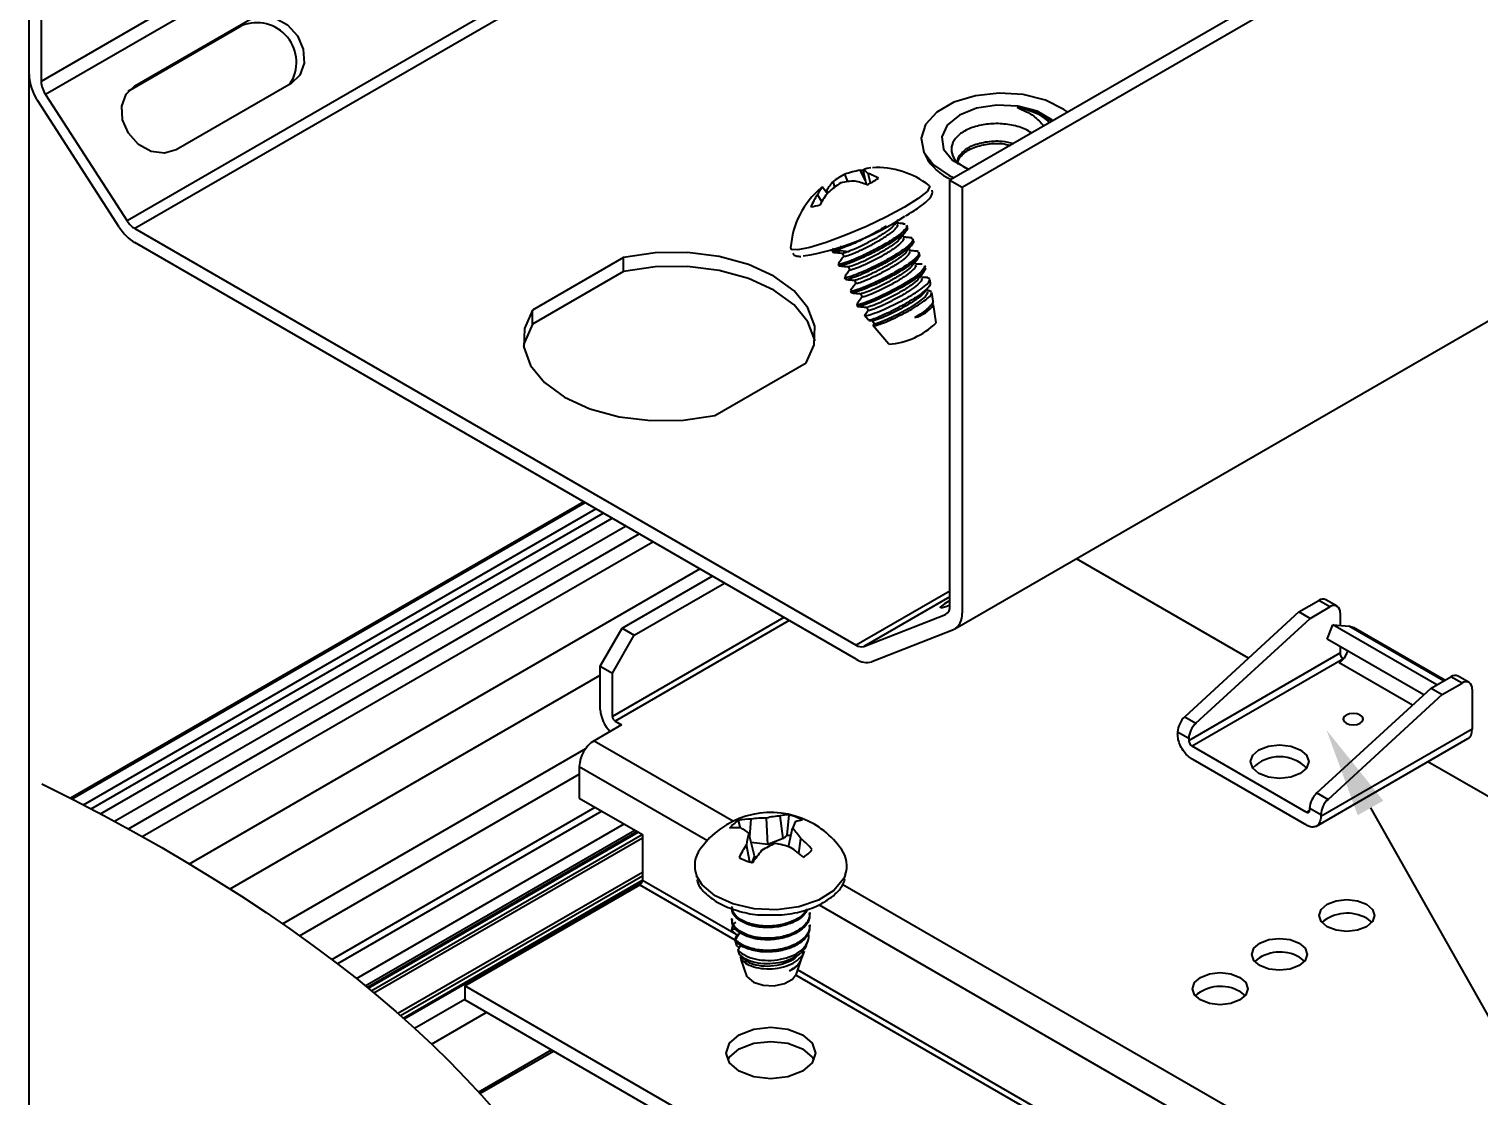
# Model space of a CAD drawing. Extents: x 0 to 10.9, y -11 to 0.
# Drawn here: x 0 to 3.035, y -6.764 to -4.531 of the extents above; entities that cross this region are included whole.
import ezdxf
from ezdxf import colors
from ezdxf.entities.mleader import LeaderData, LeaderLine
from ezdxf.math import Vec2, Vec3

# ---------------------------------------------------------------- set-up
doc = ezdxf.new("R2010")
doc.units = 0
doc.header["$LTSCALE"] = 0.5
doc.header["$MEASUREMENT"] = 0
for name, color, linetype in [('Brackets', 181, 'CONTINUOUS'), ('FAB DWG', 221, 'CONTINUOUS'), ('Hardware', 242, 'CONTINUOUS'), ('Housing', 150, 'CONTINUOUS'), ('Mounting', 4, 'CONTINUOUS')]:
    doc.layers.add(name, color=color, linetype=linetype)
doc.layers.add('Text-Unprinted', color=131, linetype='CONTINUOUS', plot=False)
doc.styles.add('LSAD_Standard', font='arial.ttf')

msp = doc.modelspace()

# ---------------------------------------------------------------- linework, layer by layer
at = {"layer": 'Brackets', "transparency": 16777216}
for p, q in [((2.5529, -5.8475), (2.1926, -5.6396)), ((1.2416, -5.7848), (1.4302, -5.6759)), ((1.267, -5.7995), (1.4557, -5.6906)), ((1.5801, -5.7624), (1.2212, -5.9697)), ((1.1957, -5.8642), (1.2416, -5.7848)), ((1.5915, -5.769), (1.2268, -5.9795)), ((1.2416, -5.7848), (1.267, -5.7995)), ((1.2212, -5.8789), (1.267, -5.7995)), ((1.1957, -5.8642), (1.2212, -5.8789)), ((1.1957, -5.955), (1.1957, -5.8642)), ((1.2212, -5.9697), (1.2212, -5.8789)), ((1.2403, -5.9872), (1.183, -6.0203)), ((1.2268, -5.9795), (1.2403, -5.9872)), ((1.183, -6.0203), (1.4744, -6.1885)), ((3.9515, -6.655), (2.9283, -6.0643)), ((1.1519, -6.0742), (1.1519, -6.1403)), ((1.1519, -6.0742), (1.4199, -6.2289)), ((1.1519, -6.1403), (1.2841, -6.2166)), ((1.2841, -6.2166), (1.2841, -6.3122)), ((1.2841, -6.3122), (1.4802, -6.4254)), ((0.9122, -6.5334), (1.2785, -6.322)), ((1.2785, -6.322), (1.4775, -6.4369)), ((1.7036, -6.3208), (2.5351, -6.8008)), ((1.654, -6.364), (2.4806, -6.8412)), ((2.7994, -6.3918), (2.8105, -6.4007)), ((2.6587, -6.473), (2.6698, -6.482)), ((1.6046, -6.5103), (2.5382, -7.0492)), ((1.6091, -6.4998), (2.5409, -7.0377)), ((2.5371, -7.4715), (0.9122, -6.5334)), ((2.5343, -6.5448), (2.5454, -6.5538)), ((2.5117, -7.4862), (0.9122, -6.5628))]:
    msp.add_line(p, q, dxfattribs=at)
at = {"layer": 'Brackets', "ltscale": 0.5, "transparency": 16777216}
msp.add_line((0.9122, -6.5334), (0.9122, -6.5628), dxfattribs=at)
at = {"layer": 'Brackets', "transparency": 16777216, "flags": 128}
for points in [[(2.7994, -6.3624), (2.812, -6.3732), (2.8164, -6.386), (2.812, -6.3988), (2.7994, -6.4097), (2.7806, -6.417), (2.7584, -6.4195), (2.7362, -6.417), (2.7174, -6.4097), (2.7049, -6.3988), (2.7004, -6.386), (2.7049, -6.3732), (2.7174, -6.3624), (2.7362, -6.3551), (2.7584, -6.3526), (2.7806, -6.3551), (2.7994, -6.3624)], [(2.6587, -6.4436), (2.6713, -6.4545), (2.6757, -6.4673), (2.6713, -6.4801), (2.6587, -6.4909), (2.6399, -6.4982), (2.6177, -6.5007), (2.5955, -6.4982), (2.5767, -6.4909), (2.5641, -6.4801), (2.5597, -6.4673), (2.5641, -6.4545), (2.5767, -6.4436), (2.5955, -6.4363), (2.6177, -6.4338), (2.6399, -6.4363), (2.6587, -6.4436)], [(2.5343, -6.5154), (2.5469, -6.5263), (2.5513, -6.5391), (2.5469, -6.5519), (2.5343, -6.5628), (2.5155, -6.57), (2.4933, -6.5726), (2.4711, -6.57), (2.4523, -6.5628), (2.4397, -6.5519), (2.4353, -6.5391), (2.4397, -6.5263), (2.4523, -6.5154), (2.4711, -6.5082), (2.4933, -6.5056), (2.5155, -6.5082), (2.5343, -6.5154)], [(1.4867, -6.712), (1.4664, -6.6945), (1.4593, -6.6739), (1.4664, -6.6532), (1.4867, -6.6357), (1.517, -6.624), (1.5528, -6.6199), (1.5886, -6.624), (1.6189, -6.6357), (1.6392, -6.6532), (1.6463, -6.6739), (1.6392, -6.6945), (1.6189, -6.712), (1.5886, -6.7237), (1.5528, -6.7278), (1.517, -6.7237), (1.4867, -6.712)], [(1.4629, -6.6885), (1.4664, -6.6826), (1.4867, -6.6651), (1.517, -6.6534), (1.5528, -6.6493), (1.5886, -6.6534), (1.6189, -6.6651), (1.6392, -6.6826), (1.6428, -6.6885)]]:
    msp.add_lwpolyline(points, dxfattribs=at)
at = {"layer": 'Brackets', "transparency": 16777216}
for centre, radius, start, end in [((1.265, -5.9513), 0.0693, 183.0678, 225.7241), ((1.2335, -5.9691), 0.0123, 182.6055, 237.3945), ((1.2194, -6.0772), 0.0676, 122.6055, 177.3945), ((1.2718, -6.3116), 0.0123, 302.6055, 357.3945), ((2.7593, -6.4626), 0.0814, 60.4539, 130.5597), ((2.6186, -6.5438), 0.0814, 60.4539, 130.5597), ((2.4941, -6.6157), 0.0814, 60.4539, 130.5597)]:
    msp.add_arc(centre, radius, start, end, dxfattribs=at)
at = {"layer": 'Hardware', "transparency": 16777216}
for p, q in [((1.6869, -4.8616), (1.6834, -4.8504)), ((1.7142, -4.8505), (1.7078, -4.8351)), ((1.7512, -4.8484), (1.7395, -4.8267)), ((1.7532, -4.8568), (1.7459, -4.8263)), ((1.7615, -4.8533), (1.7562, -4.8335)), ((1.6594, -4.8924), (1.6505, -4.8781)), ((1.6708, -4.8756), (1.6613, -4.8619)), ((1.667, -4.8701), (1.6698, -4.8685)), ((1.6724, -4.8729), (1.6698, -4.8685)), ((1.8844, -4.8584), (1.8857, -4.8606)), ((1.8292, -4.939), (1.8337, -4.939)), ((1.8389, -4.9452), (1.8373, -4.9416)), ((1.8516, -4.9734), (1.85, -4.9699)), ((1.5951, -4.9913), (1.5942, -4.9887)), ((1.6814, -4.9947), (1.683, -4.9983)), ((1.684, -4.9905), (1.6818, -4.9935)), ((1.6969, -4.9918), (1.7006, -4.9846)), ((1.7144, -4.9972), (1.6985, -4.9953)), ((1.7024, -5.0002), (1.7055, -5.0072)), ((1.8642, -5.0016), (1.8627, -4.9981)), ((1.694, -5.0229), (1.6956, -5.0265)), ((1.715, -5.0284), (1.7182, -5.0354)), ((1.8769, -5.0298), (1.8753, -5.0263)), ((1.7067, -5.0512), (1.7083, -5.0547)), ((1.7278, -5.0568), (1.7309, -5.0636)), ((1.8856, -5.054), (1.8803, -5.0516)), ((1.887, -5.0627), (1.8859, -5.0551)), ((1.7194, -5.0794), (1.721, -5.0829)), ((1.7405, -5.085), (1.7437, -5.0923)), ((1.8893, -5.081), (1.8842, -5.0791)), ((1.8924, -5.1006), (1.8898, -5.0825)), ((1.753, -5.113), (1.7563, -5.1202)), ((1.8934, -5.1078), (1.8914, -5.1033)), ((1.899, -5.1462), (1.8935, -5.1082)), ((1.7574, -5.1407), (1.7492, -5.1309)), ((1.7669, -5.1519), (1.769, -5.1485)), ((1.7998, -5.1909), (1.7669, -5.1519)), ((2.6583, -5.7508), (2.6997, -5.7269)), ((2.7231, -5.7404), (2.6997, -5.7269)), ((2.7381, -5.7389), (2.7147, -5.7254)), ((2.6583, -5.7508), (2.4194, -5.97)), ((2.4427, -5.9834), (2.6816, -5.7643)), ((2.6816, -5.7643), (2.6583, -5.7508)), ((2.6816, -5.7643), (2.7231, -5.7404)), ((2.7443, -5.7526), (2.7443, -5.7791)), ((2.7174, -5.8078), (2.729, -5.7778)), ((2.9468, -5.9035), (2.729, -5.7778)), ((2.729, -5.7778), (2.7634, -5.7808)), ((2.9613, -5.8951), (2.7634, -5.7808)), ((2.9634, -5.8939), (2.7722, -5.7835)), ((2.9195, -5.9245), (2.7174, -5.8078)), ((2.7443, -5.8234), (2.7443, -5.8367)), ((2.4275, -6.0196), (2.7443, -5.8367)), ((2.7514, -5.849), (2.4346, -6.0318)), ((2.8958, -5.9462), (2.7422, -5.8575)), ((2.7514, -5.849), (2.7517, -5.8491)), ((2.9348, -5.9104), (2.9762, -5.8865)), ((2.9996, -5.9), (2.9762, -5.8865)), ((3.0146, -5.8985), (2.9912, -5.885)), ((2.6959, -6.1296), (2.9348, -5.9104)), ((2.9348, -5.9104), (2.9581, -5.9239)), ((2.9581, -5.9239), (2.9996, -5.9)), ((3.0208, -5.9122), (3.0208, -5.9963)), ((2.9581, -5.9239), (2.7192, -6.143)), ((2.4194, -5.97), (2.4427, -5.9834)), ((2.4042, -6.0023), (2.4042, -6.0061)), ((2.4275, -6.0157), (2.4042, -6.0023)), ((3.0208, -5.9963), (2.704, -6.1792)), ((2.4275, -6.0157), (2.4275, -6.0196)), ((2.6736, -6.1698), (2.4346, -6.0318)), ((2.6951, -6.1989), (3.0119, -6.016)), ((2.6708, -6.1951), (2.4374, -6.0604)), ((2.6959, -6.1296), (2.7192, -6.143)), ((1.489, -6.2031), (1.485, -6.1874)), ((1.5088, -6.2208), (1.5116, -6.1843)), ((1.5462, -6.2375), (1.544, -6.1823)), ((1.5789, -6.225), (1.5721, -6.1776)), ((1.5873, -6.2178), (1.5913, -6.1757)), ((2.6736, -6.1698), (2.6807, -6.1657)), ((2.704, -6.1753), (2.6807, -6.1619)), ((2.6807, -6.1657), (2.6807, -6.1619)), ((2.704, -6.1753), (2.704, -6.1792)), ((1.5183, -6.2612), (1.5071, -6.2138)), ((1.5873, -6.2178), (1.5789, -6.225)), ((1.5899, -6.2421), (1.5985, -6.2036)), ((1.5086, -6.2741), (1.5016, -6.2376)), ((1.5462, -6.2375), (1.5117, -6.2334)), ((1.5789, -6.225), (1.5462, -6.2375)), ((1.6112, -6.2561), (1.6157, -6.225)), ((1.5183, -6.2612), (1.5132, -6.2754)), ((1.6837, -6.3448), (1.6878, -6.3407)), ((1.6789, -6.348), (1.6837, -6.3448)), ((1.4708, -6.3925), (1.4708, -6.3957)), ((1.6348, -6.3829), (1.6348, -6.3797)), ((1.5246, -6.4315), (1.5263, -6.4314)), ((1.6348, -6.4084), (1.6348, -6.4053)), ((1.4787, -6.4377), (1.4773, -6.4378)), ((1.4773, -6.4378), (1.4811, -6.4491)), ((1.4872, -6.4673), (1.4841, -6.4581)), ((1.6177, -6.4755), (1.623, -6.4606)), ((1.6281, -6.4463), (1.6305, -6.4397)), ((1.4886, -6.4715), (1.4907, -6.4778)), ((1.4907, -6.4778), (1.4929, -6.4742)), ((1.503, -6.5145), (1.4907, -6.4778)), ((1.6062, -6.5081), (1.6166, -6.4788))]:
    msp.add_line(p, q, dxfattribs=at)
at = {"layer": 'Hardware', "transparency": 16777216, "flags": 128}
for points in [[(1.7395, -4.8267), (1.743, -4.8264), (1.746, -4.8262)], [(1.8857, -4.8606), (1.8858, -4.8609), (1.8798, -4.8708), (1.8615, -4.8855), (1.8324, -4.9038)], [(1.8324, -4.9038), (1.795, -4.9239), (1.7528, -4.9442), (1.7094, -4.9627), (1.6688, -4.9779), (1.6345, -4.9885), (1.6095, -4.9934), (1.5962, -4.9922), (1.5951, -4.9913)], [(1.8739, -5.027), (1.8754, -5.0293), (1.8678, -5.0393), (1.8499, -5.0532), (1.8247, -5.0688), (1.7969, -5.0834), (1.7692, -5.0963), (1.7476, -5.1047), (1.7378, -5.1075), (1.7326, -5.108), (1.7326, -5.108)], [(1.8755, -5.0305), (1.877, -5.0328), (1.8694, -5.0428), (1.8515, -5.0567), (1.8262, -5.0723), (1.7985, -5.0869), (1.7708, -5.0998), (1.7492, -5.1082), (1.7395, -5.111), (1.7342, -5.1115), (1.7342, -5.1115)], [(1.8801, -5.0814), (1.8814, -5.0834), (1.8756, -5.0916), (1.8615, -5.103), (1.8416, -5.1158), (1.8198, -5.1277), (1.798, -5.1384), (1.781, -5.1454), (1.7729, -5.148), (1.769, -5.1485), (1.769, -5.1485)], [(2.7634, -5.7808), (2.7691, -5.7821), (2.7722, -5.7835)], [(2.757, -5.9665), (2.7525, -5.9705), (2.7509, -5.9751), (2.7525, -5.9797), (2.757, -5.9837), (2.7638, -5.9863), (2.7719, -5.9872), (2.7799, -5.9863), (2.7867, -5.9837), (2.7913, -5.9797), (2.7929, -5.9751), (2.7913, -5.9705), (2.7867, -5.9665), (2.7799, -5.9639), (2.7719, -5.963), (2.7638, -5.9639), (2.757, -5.9665)], [(2.6609, -6.089), (2.6411, -6.0966), (2.6177, -6.0993), (2.5944, -6.0966), (2.5746, -6.089), (2.5614, -6.0776), (2.5567, -6.0641), (2.5614, -6.0506), (2.5746, -6.0392), (2.5944, -6.0316), (2.6177, -6.0289), (2.6411, -6.0316), (2.6609, -6.0392), (2.6741, -6.0506), (2.6787, -6.0641), (2.6741, -6.0776), (2.6609, -6.089)], [(1.6848, -6.3336), (1.6526, -6.3538), (1.6115, -6.3676), (1.5651, -6.3738), (1.5177, -6.3718), (1.4734, -6.3618), (1.4362, -6.3448), (1.4093, -6.3221), (1.3974, -6.3027)], [(1.7086, -6.3018), (1.7053, -6.3089), (1.6848, -6.3336)], [(1.503, -6.5145), (1.5165, -6.5252), (1.5366, -6.5318), (1.5595, -6.533), (1.5813, -6.5286), (1.5979, -6.5194), (1.6062, -6.5081)]]:
    msp.add_lwpolyline(points, dxfattribs=at)
at = {"layer": 'Hardware', "transparency": 16777216}
for centre, radius, start, end in [((1.7664, -4.866), 0.0447, 95.8842, 117.2483), ((1.7744, -5.0017), 0.1806, 52.4917, 92.8399), ((1.7499, -4.9141), 0.0921, 136.2287, 150.3777), ((1.7975, -5.0125), 0.1871, 121.6018, 131.7424), ((1.7663, -4.9559), 0.1343, 115.8367, 128.1574), ((1.7346, -5.0067), 0.1576, 92.0577, 102.9134), ((1.7675, -4.9967), 0.1722, 99.3612, 110.2664), ((1.6938, -5.0054), 0.1601, 67.794, 77.2996), ((1.7292, -4.861), 0.0385, 45.4843, 64.2784), ((1.5863, -4.539), 0.3598, 297.8218, 302.1729), ((1.7222, -4.9356), 0.1076, 58.788, 71.542), ((1.7744, -5.0017), 0.1806, 130.0783, 175.8822), ((1.7628, -4.9578), 0.1377, 144.5966, 156.6277), ((1.7091, -4.9055), 0.0647, 137.6684, 154.8808), ((1.8148, -4.9856), 0.1812, 141.56, 151.3716), ((1.6629, -4.8692), 0.00743, 102.235, 129.7739), ((1.6151, -4.767), 0.1379, 278.8876, 287.1579), ((1.533, -4.469), 0.5441, 279.2699, 303.5183), ((1.836, -5.0663), 0.0711, 284.9717, 323.9696), ((1.7866, -5.0294), 0.162, 274.6537, 313.9082), ((2.7085, -5.7392), 0.0151, 65.6929, 125.6176), ((2.7314, -5.7505), 0.0131, 350.786, 129.2033), ((2.7191, -5.822), 0.0423, 302.9614, 345.6367), ((2.7596, -5.836), 0.0154, 182.6055, 237.3945), ((2.985, -5.8988), 0.0151, 65.6929, 125.6176), ((3.0078, -5.9101), 0.0131, 350.786, 129.2033), ((2.4511, -6.0047), 0.047, 132.4457, 177.0705), ((2.4745, -6.0181), 0.047, 132.4457, 177.0705), ((2.4429, -6.0189), 0.0154, 182.6055, 237.3945), ((2.6177, -6.1329), 0.079, 44.4556, 135.5444), ((2.7276, -6.1643), 0.047, 132.4457, 177.0705), ((2.7509, -6.1777), 0.047, 132.4457, 177.0705), ((1.5528, -6.3512), 0.1806, 68.6245, 144.912), ((1.5174, -6.2446), 0.0657, 119.5955, 141.2302), ((1.5122, -6.3019), 0.1177, 90.2796, 103.3617), ((1.5388, -6.3673), 0.1851, 88.3891, 98.4672), ((1.582, -6.3206), 0.1434, 93.9209, 105.3244), ((1.5876, -6.2366), 0.061, 86.5339, 104.7203), ((1.5637, -6.287), 0.1147, 61.1772, 76.0718), ((1.8249, -6.2882), 0.2417, 156.0457, 159.5258), ((1.6226, -6.2349), 0.0485, 94.2041, 112.4509), ((1.5528, -6.3512), 0.1806, 35.088, 68.6245), ((2.6763, -6.1664), 0.00437, 230.7967, 9.214), ((1.4815, -6.3133), 0.1109, 85.6452, 97.9438), ((1.4343, -6.3078), 0.1189, 52.2561, 62.1096), ((1.7649, -6.2862), 0.2678, 164.2953, 169.5442), ((1.5593, -6.3146), 0.1008, 69.364, 73.8342), ((1.4662, -6.3276), 0.1813, 34.4469, 43.1172), ((1.45, -6.2817), 0.0566, 142.6333, 201.7152), ((1.7151, -6.3729), 0.2528, 147.6541, 154.6934), ((1.8696, -6.5227), 0.4327, 140.9597, 145.1904), ((1.6752, -6.4808), 0.2707, 114.8148, 121.5663), ((1.5128, -6.492), 0.2615, 71.8964, 79.2436), ((1.4174, -6.5008), 0.3122, 49.3705, 55.5354), ((1.4761, -6.3936), 0.2189, 41.7264, 50.3706), ((1.5882, -6.2068), 0.0657, 299.5955, 321.2302), ((1.6543, -6.2819), 0.0577, 339.8793, 36.7519), ((1.5419, -6.1643), 0.1147, 241.1772, 256.0718), ((1.5779, -6.4612), 0.0425, 288.7472, 335.5735)]:
    msp.add_arc(centre, radius, start, end, dxfattribs=at)
for centre, major_axis, ratio, start_param, end_param in [((1.9446, -5.3808), (-0.3182, 0.5922), 0.099548, 1.039414, 1.046136), ((1.9446, -5.3808), (-0.2525, 0.47), 0.099548, 0.983764, 1.001195), ((1.5528, -6.694), (-0.0503, 0.5068), 0.12773, 0.975629, 0.982449), ((1.5528, -6.694), (-0.0651, 0.5732), 0.087069, 1.094899, 1.101621)]:
    msp.add_ellipse(centre, major_axis=major_axis, ratio=ratio, start_param=start_param, end_param=end_param, dxfattribs=at)
for points, knots in [([(1.8347, -4.9221), (1.8399, -4.9191), (1.8551, -4.9101), (1.8752, -4.896), (1.8854, -4.8859), (1.8929, -4.8739), (1.8904, -4.8688), (1.8903, -4.8685)], [0, 0, 0, 0, 0.160659, 0.473279, 0.797685, 0.991688, 1, 1, 1, 1]), ([(1.8359, -4.9423), (1.8366, -4.943), (1.839, -4.9453), (1.8309, -4.9543), (1.8133, -4.9682), (1.7875, -4.9841), (1.7583, -4.9992), (1.7305, -5.0123), (1.7083, -5.0208), (1.6943, -5.0245), (1.6946, -5.0225), (1.6947, -5.0216)], [0, 0, 0, 0, 0.0507321, 0.1674684, 0.2879666, 0.4084647, 0.5252011, 0.6467559, 0.7651941, 0.8836324, 1, 1, 1, 1]), ([(1.7945, -4.9432), (1.7879, -4.9474), (1.7734, -4.9567), (1.7456, -4.971), (1.7175, -4.9843), (1.7037, -4.9893), (1.6969, -4.9918)], [0, 0, 0, 0, 0.215324, 0.472102, 0.739479, 1, 1, 1, 1]), ([(1.8374, -4.9458), (1.8382, -4.9465), (1.8406, -4.9488), (1.8325, -4.9578), (1.8149, -4.9717), (1.789, -4.9876), (1.7599, -5.0028), (1.732, -5.0158), (1.71, -5.0242), (1.6972, -5.0278), (1.6971, -5.0264), (1.6971, -5.0258)], [0, 0, 0, 0, 0.053153, 0.17546, 0.301708, 0.427956, 0.550263, 0.677618, 0.801708, 0.925798, 1, 1, 1, 1]), ([(1.8168, -4.9403), (1.8174, -4.9409), (1.8194, -4.9429), (1.8131, -4.9503), (1.7992, -4.9617), (1.7789, -4.9747), (1.7559, -4.9871), (1.734, -4.9978), (1.7167, -5.0049), (1.7066, -5.008), (1.7066, -5.007), (1.7067, -5.0067)], [0, 0, 0, 0, 0.053157, 0.175452, 0.301706, 0.427959, 0.550254, 0.67762, 0.801706, 0.925792, 1, 1, 1, 1]), ([(1.8114, -4.9401), (1.8107, -4.9412), (1.8084, -4.945), (1.7957, -4.9548), (1.7758, -4.9676), (1.7528, -4.98), (1.7306, -4.9909), (1.7198, -4.9951), (1.7144, -4.9972)], [0, 0, 0, 0, 0.0733987, 0.2602027, 0.4470067, 0.6279537, 0.8164035, 1, 1, 1, 1]), ([(1.8123, -4.9399), (1.8142, -4.9374), (1.8167, -4.934), (1.8192, -4.9307), (1.8198, -4.9298)], [0, 0, 0, 0, 0.749985, 1, 1, 1, 1]), ([(1.8303, -4.9384), (1.8272, -4.9381), (1.8227, -4.9378), (1.8182, -4.9374), (1.8168, -4.9372)], [0, 0, 0, 0, 0.690836, 1, 1, 1, 1]), ([(1.8474, -4.9688), (1.8488, -4.9699), (1.8521, -4.9726), (1.8438, -4.9824), (1.8259, -4.9964), (1.8001, -5.0123), (1.771, -5.0275), (1.7431, -5.0405), (1.7211, -5.0489), (1.7083, -5.0525), (1.7082, -5.051), (1.7082, -5.0505)], [0, 0, 0, 0, 0.089058, 0.206727, 0.328187, 0.449648, 0.567317, 0.689843, 0.809227, 0.928611, 1, 1, 1, 1]), ([(1.8501, -4.974), (1.8509, -4.9747), (1.8533, -4.977), (1.8452, -4.986), (1.8276, -4.9999), (1.8017, -5.0158), (1.7726, -5.031), (1.7447, -5.044), (1.7227, -5.0525), (1.7099, -5.056), (1.7098, -5.0546), (1.7097, -5.054)], [0, 0, 0, 0, 0.053153, 0.17546, 0.301708, 0.427956, 0.550263, 0.677618, 0.801708, 0.925798, 1, 1, 1, 1]), ([(1.8241, -4.9684), (1.8234, -4.9694), (1.8211, -4.9732), (1.8083, -4.983), (1.7885, -4.9958), (1.7654, -5.0082), (1.7435, -5.019), (1.7262, -5.026), (1.7162, -5.0291), (1.7162, -5.0282), (1.7162, -5.0279)], [0, 0, 0, 0, 0.057129, 0.202527, 0.347925, 0.488763, 0.635442, 0.778343, 0.921244, 1, 1, 1, 1]), ([(1.8294, -4.9685), (1.83, -4.9691), (1.8321, -4.9711), (1.8257, -4.9785), (1.8119, -4.9899), (1.7916, -5.0029), (1.7686, -5.0153), (1.7467, -5.026), (1.7293, -5.0331), (1.7193, -5.0362), (1.7193, -5.0352), (1.7193, -5.0349)], [0, 0, 0, 0, 0.053157, 0.175452, 0.301706, 0.427959, 0.550254, 0.67762, 0.801706, 0.925792, 1, 1, 1, 1]), ([(1.825, -4.9681), (1.8269, -4.9656), (1.8306, -4.9606), (1.8344, -4.9555), (1.8363, -4.953)], [0, 0, 0, 0, 0.499674, 1, 1, 1, 1]), ([(1.8486, -4.9682), (1.8454, -4.9679), (1.8391, -4.9674), (1.8329, -4.9668), (1.8299, -4.9665)], [0, 0, 0, 0, 0.517865, 1, 1, 1, 1]), ([(1.5986, -5), (1.5992, -5.001), (1.6013, -5.0047), (1.6081, -5.0066), (1.6128, -5.0069), (1.6153, -5.007)], [0, 0, 0, 0, 0.134158, 0.5322, 1, 1, 1, 1]), ([(1.6969, -4.9918), (1.6917, -4.9934), (1.6813, -4.9965), (1.6818, -4.9944), (1.6821, -4.9934)], [0, 0, 0, 0, 0.504409, 1, 1, 1, 1]), ([(1.6831, -4.9984), (1.6863, -4.9987), (1.6927, -4.9993), (1.6992, -4.9999), (1.7024, -5.0002)], [0, 0, 0, 0, 0.500084, 1, 1, 1, 1]), ([(1.6985, -4.9953), (1.6931, -4.997), (1.6843, -4.9997), (1.6844, -4.9982), (1.6844, -4.9976)], [0, 0, 0, 0, 0.625793, 1, 1, 1, 1]), ([(1.7058, -5.0065), (1.7039, -5.009), (1.7001, -5.0141), (1.6964, -5.0192), (1.6945, -5.0217)], [0, 0, 0, 0, 0.499863, 1, 1, 1, 1]), ([(1.7144, -4.9972), (1.7101, -4.9987), (1.7035, -5.001), (1.7035, -5), (1.7036, -4.9997)], [0, 0, 0, 0, 0.644695, 1, 1, 1, 1]), ([(1.8601, -4.997), (1.8615, -4.9981), (1.8648, -5.0008), (1.8565, -5.0107), (1.8386, -5.0246), (1.8128, -5.0405), (1.7837, -5.0557), (1.7558, -5.0687), (1.7338, -5.0772), (1.7209, -5.0807), (1.7209, -5.0793), (1.7208, -5.0787)], [0, 0, 0, 0, 0.089058, 0.206727, 0.328187, 0.449648, 0.567317, 0.689843, 0.809227, 0.928611, 1, 1, 1, 1]), ([(1.8628, -5.0023), (1.8635, -5.003), (1.8659, -5.0053), (1.8578, -5.0143), (1.8402, -5.0281), (1.8144, -5.044), (1.7853, -5.0592), (1.7574, -5.0723), (1.7354, -5.0807), (1.7225, -5.0842), (1.7225, -5.0828), (1.7224, -5.0823)], [0, 0, 0, 0, 0.053153, 0.17546, 0.301708, 0.427956, 0.550263, 0.677618, 0.801708, 0.925798, 1, 1, 1, 1]), ([(1.8375, -4.9955), (1.8367, -4.9969), (1.8342, -5.001), (1.8211, -5.0112), (1.8012, -5.024), (1.7781, -5.0364), (1.7561, -5.0472), (1.7391, -5.0541), (1.7298, -5.0571), (1.7295, -5.0566), (1.7294, -5.0565)], [0, 0, 0, 0, 0.077734, 0.228238, 0.378741, 0.524525, 0.676354, 0.824274, 0.972193, 1, 1, 1, 1]), ([(1.8421, -4.9967), (1.8427, -4.9973), (1.8447, -4.9993), (1.8384, -5.0067), (1.8246, -5.0181), (1.8043, -5.0311), (1.7813, -5.0435), (1.7593, -5.0542), (1.742, -5.0613), (1.732, -5.0644), (1.732, -5.0635), (1.732, -5.0631)], [0, 0, 0, 0, 0.053157, 0.175452, 0.301706, 0.427959, 0.550254, 0.67762, 0.801706, 0.925792, 1, 1, 1, 1]), ([(1.8385, -4.9953), (1.8403, -4.9928), (1.8441, -4.9877), (1.8479, -4.9826), (1.8498, -4.98)], [0, 0, 0, 0, 0.499683, 1, 1, 1, 1]), ([(1.8612, -4.9965), (1.858, -4.9962), (1.8518, -4.9956), (1.8456, -4.995), (1.8426, -4.9947)], [0, 0, 0, 0, 0.517865, 1, 1, 1, 1]), ([(1.6957, -5.0266), (1.699, -5.0269), (1.7054, -5.0275), (1.7118, -5.0281), (1.7151, -5.0284)], [0, 0, 0, 0, 0.500084, 1, 1, 1, 1]), ([(1.7184, -5.0348), (1.7165, -5.0374), (1.7127, -5.0425), (1.709, -5.0475), (1.7071, -5.05)], [0, 0, 0, 0, 0.499653, 1, 1, 1, 1]), ([(1.8502, -5.0238), (1.8493, -5.0251), (1.8469, -5.0292), (1.8337, -5.0394), (1.8139, -5.0522), (1.7908, -5.0647), (1.7688, -5.0754), (1.7521, -5.0822), (1.7429, -5.0852), (1.7423, -5.0848), (1.7422, -5.0847)], [0, 0, 0, 0, 0.077666, 0.228036, 0.378406, 0.524061, 0.675756, 0.823544, 0.961522, 1, 1, 1, 1]), ([(1.8548, -5.0249), (1.8554, -5.0255), (1.8574, -5.0275), (1.8511, -5.0349), (1.8373, -5.0463), (1.8169, -5.0593), (1.794, -5.0717), (1.772, -5.0824), (1.7551, -5.0894), (1.7445, -5.0926), (1.7439, -5.0918), (1.7436, -5.0914)], [0, 0, 0, 0, 0.0515741, 0.1702265, 0.2927196, 0.4152126, 0.5338651, 0.6574373, 0.7778271, 0.8872322, 1, 1, 1, 1]), ([(1.8511, -5.0235), (1.853, -5.021), (1.8568, -5.0159), (1.8606, -5.0108), (1.8625, -5.0082)], [0, 0, 0, 0, 0.499683, 1, 1, 1, 1]), ([(1.8697, -5.0232), (1.8674, -5.0231), (1.8632, -5.0229), (1.8578, -5.0229), (1.8553, -5.0229)], [0, 0, 0, 0, 0.529466, 1, 1, 1, 1]), ([(1.8638, -5.0517), (1.8656, -5.0493), (1.8692, -5.0445), (1.8727, -5.0397), (1.8745, -5.0373)], [0, 0, 0, 0, 0.499982, 1, 1, 1, 1]), ([(1.7099, -5.0552), (1.713, -5.0555), (1.7192, -5.056), (1.7255, -5.0566), (1.7286, -5.0568)], [0, 0, 0, 0, 0.500312, 1, 1, 1, 1]), ([(1.731, -5.0631), (1.7292, -5.0656), (1.7254, -5.0707), (1.7216, -5.0757), (1.7198, -5.0782)], [0, 0, 0, 0, 0.499653, 1, 1, 1, 1]), ([(1.7492, -5.1309), (1.7493, -5.1309), (1.7504, -5.1313), (1.7559, -5.1304), (1.7706, -5.1257), (1.7905, -5.1174), (1.8136, -5.1066), (1.8372, -5.0943), (1.8586, -5.0815), (1.875, -5.0696), (1.885, -5.0604), (1.8852, -5.0568), (1.8853, -5.0552)], [0, 0, 0, 0, 0.013081, 0.122903, 0.232692, 0.343426, 0.455057, 0.566675, 0.679004, 0.792443, 0.905888, 1, 1, 1, 1]), ([(1.8628, -5.0521), (1.8619, -5.0534), (1.8595, -5.0575), (1.8464, -5.0676), (1.8265, -5.0805), (1.8034, -5.0929), (1.7815, -5.1036), (1.7652, -5.1103), (1.7561, -5.1132), (1.7551, -5.113), (1.7548, -5.1129)], [0, 0, 0, 0, 0.075344, 0.225496, 0.375648, 0.521092, 0.672566, 0.82014, 0.943627, 1, 1, 1, 1]), ([(1.8675, -5.0532), (1.8681, -5.0538), (1.8701, -5.0558), (1.8638, -5.0632), (1.8499, -5.0745), (1.8296, -5.0876), (1.8066, -5.0999), (1.7847, -5.1107), (1.7683, -5.1174), (1.7582, -5.1205), (1.7569, -5.1202), (1.7562, -5.12)], [0, 0, 0, 0, 0.0527866, 0.1742286, 0.2996014, 0.4249743, 0.5464162, 0.6728937, 0.7961139, 0.8963615, 1, 1, 1, 1]), ([(1.8865, -5.0628), (1.8863, -5.0647), (1.886, -5.0688), (1.8757, -5.0787), (1.8593, -5.0911), (1.8383, -5.1042), (1.8153, -5.1166), (1.7933, -5.1276), (1.7749, -5.1357), (1.7616, -5.1403), (1.7588, -5.1406), (1.7574, -5.1407)], [0, 0, 0, 0, 0.100888, 0.217446, 0.331996, 0.445945, 0.559899, 0.67204, 0.783375, 0.894727, 1, 1, 1, 1]), ([(1.8811, -5.0513), (1.879, -5.0513), (1.8751, -5.0511), (1.8702, -5.0511), (1.8679, -5.0511)], [0, 0, 0, 0, 0.531592, 1, 1, 1, 1]), ([(1.8758, -5.0808), (1.8774, -5.0787), (1.8805, -5.0746), (1.8836, -5.0703), (1.8852, -5.0682)], [0, 0, 0, 0, 0.499546, 1, 1, 1, 1]), ([(1.7226, -5.0834), (1.7257, -5.0837), (1.7319, -5.0842), (1.7381, -5.0848), (1.7413, -5.0851)], [0, 0, 0, 0, 0.500312, 1, 1, 1, 1]), ([(1.7326, -5.108), (1.7335, -5.1066), (1.7352, -5.1037), (1.7388, -5.0982), (1.7416, -5.0943), (1.7434, -5.0917)], [0, 0, 0, 0, 0.254298, 0.508598, 1, 1, 1, 1]), ([(1.8749, -5.0811), (1.8742, -5.0822), (1.8719, -5.086), (1.859, -5.0959), (1.8392, -5.1087), (1.8161, -5.1211), (1.7942, -5.1318), (1.7782, -5.1384), (1.7684, -5.1415), (1.7667, -5.1414), (1.7658, -5.1414)], [0, 0, 0, 0, 0.060347, 0.205981, 0.351614, 0.492682, 0.639598, 0.782731, 0.88949, 1, 1, 1, 1]), ([(1.7669, -5.1519), (1.7671, -5.1519), (1.7682, -5.1522), (1.774, -5.1511), (1.7877, -5.1464), (1.806, -5.1385), (1.8269, -5.1284), (1.8481, -5.1171), (1.867, -5.1054), (1.8812, -5.0948), (1.8894, -5.0868), (1.8891, -5.0838), (1.889, -5.0826)], [0, 0, 0, 0, 0.027368, 0.136632, 0.245835, 0.356314, 0.467575, 0.578802, 0.691036, 0.804294, 0.91754, 1, 1, 1, 1]), ([(1.8853, -5.0788), (1.8838, -5.0787), (1.8821, -5.0786), (1.8804, -5.0784), (1.8802, -5.0784)], [0, 0, 0, 0, 0.874573, 1, 1, 1, 1]), ([(1.7347, -5.1116), (1.7379, -5.1119), (1.7443, -5.1125), (1.7507, -5.113), (1.7539, -5.1133)], [0, 0, 0, 0, 0.500027, 1, 1, 1, 1]), ([(1.7492, -5.1309), (1.7499, -5.1297), (1.7521, -5.1261), (1.7545, -5.1225), (1.7562, -5.12)], [0, 0, 0, 0, 0.3045295, 1, 1, 1, 1]), ([(1.8924, -5.1006), (1.892, -5.1027), (1.8911, -5.1069), (1.8811, -5.1164), (1.8682, -5.1263), (1.8583, -5.1326), (1.8544, -5.1351)], [0, 0, 0, 0, 0.276983, 0.554065, 0.824601, 1, 1, 1, 1]), ([(1.8876, -5.1092), (1.8869, -5.1103), (1.8846, -5.1142), (1.8726, -5.1235), (1.8601, -5.1314), (1.8544, -5.1351)], [0, 0, 0, 0, 0.186204, 0.625492, 1, 1, 1, 1]), ([(1.758, -5.1408), (1.7581, -5.1408), (1.7609, -5.141), (1.7637, -5.1413), (1.7663, -5.1415)], [0, 0, 0, 0, 0.064469, 1, 1, 1, 1]), ([(2.4374, -6.0603), (2.434, -6.0583), (2.4271, -6.0543), (2.4175, -6.0437), (2.41, -6.0312), (2.4051, -6.0179), (2.4045, -6.01), (2.4042, -6.0061)], [0, 0, 0, 0, 0.202788, 0.405576, 0.608364, 0.811152, 1, 1, 1, 1]), ([(3.0118, -6.0159), (3.013, -6.0151), (3.0157, -6.0134), (3.0196, -6.0074), (3.0203, -6.0007), (3.0208, -5.9963)], [0, 0, 0, 0, 0.221607, 0.495628, 1, 1, 1, 1]), ([(2.704, -6.1792), (2.7037, -6.183), (2.703, -6.1905), (2.6977, -6.198), (2.69, -6.2014), (2.6806, -6.2007), (2.674, -6.1968), (2.6708, -6.195)], [0, 0, 0, 0, 0.202788, 0.405576, 0.608364, 0.811152, 1, 1, 1, 1]), ([(1.3979, -6.3108), (1.3987, -6.3138), (1.402, -6.326), (1.4196, -6.3444), (1.4488, -6.3644), (1.4872, -6.3781), (1.5201, -6.3849), (1.5391, -6.3846), (1.5431, -6.3845)], [0, 0, 0, 0, 0.070324, 0.27829, 0.495151, 0.717581, 0.940207, 1, 1, 1, 1]), ([(1.6878, -6.3407), (1.6909, -6.3379), (1.7007, -6.3287), (1.7053, -6.3175), (1.7085, -6.3097)], [0, 0, 0, 0, 0.307936, 1, 1, 1, 1]), ([(1.6269, -6.3739), (1.6251, -6.3771), (1.6196, -6.3867), (1.5987, -6.3988), (1.5687, -6.4075), (1.5359, -6.4091), (1.5055, -6.4032), (1.4829, -6.3913), (1.4711, -6.3781), (1.472, -6.3697), (1.4723, -6.367)], [0, 0, 0, 0, 0.071374, 0.216052, 0.356213, 0.50216, 0.644364, 0.786569, 0.932515, 1, 1, 1, 1]), ([(1.6297, -6.3728), (1.6272, -6.3775), (1.6212, -6.3887), (1.5988, -6.402), (1.5687, -6.4106), (1.5359, -6.4122), (1.5055, -6.4064), (1.4829, -6.3944), (1.4711, -6.3813), (1.472, -6.3729), (1.4723, -6.3702)], [0, 0, 0, 0, 0.100805, 0.240898, 0.376617, 0.517938, 0.655635, 0.793333, 0.934654, 1, 1, 1, 1]), ([(1.5431, -6.3845), (1.554, -6.3848), (1.58, -6.3856), (1.6195, -6.3779), (1.6551, -6.3652), (1.6719, -6.3531), (1.6789, -6.348)], [0, 0, 0, 0, 0.211116, 0.500391, 0.790984, 1, 1, 1, 1]), ([(1.471, -6.4152), (1.4718, -6.4114), (1.4729, -6.4059), (1.4778, -6.4012), (1.4793, -6.3998)], [0, 0, 0, 0, 0.694199, 1, 1, 1, 1]), ([(1.6333, -6.3797), (1.6336, -6.3831), (1.6344, -6.3933), (1.6221, -6.4094), (1.5992, -6.4244), (1.5686, -6.433), (1.5359, -6.4346), (1.5055, -6.4287), (1.4829, -6.4168), (1.4711, -6.4037), (1.472, -6.3952), (1.4723, -6.3925)], [0, 0, 0, 0, 0.0634187, 0.1896667, 0.3159148, 0.4382216, 0.5655768, 0.6896667, 0.8137566, 0.9411118, 1, 1, 1, 1]), ([(1.6333, -6.3829), (1.6336, -6.3863), (1.6344, -6.3965), (1.6221, -6.4126), (1.5992, -6.4276), (1.5686, -6.4361), (1.5359, -6.4378), (1.5055, -6.4319), (1.4829, -6.42), (1.4711, -6.4069), (1.472, -6.3984), (1.4723, -6.3957)], [0, 0, 0, 0, 0.0634187, 0.1896667, 0.3159148, 0.4382216, 0.5655768, 0.6896667, 0.8137566, 0.9411118, 1, 1, 1, 1]), ([(1.5465, -6.385), (1.5429, -6.3854), (1.5381, -6.386), (1.5338, -6.3851), (1.5327, -6.3848)], [0, 0, 0, 0, 0.741045, 1, 1, 1, 1]), ([(1.4806, -6.4145), (1.4803, -6.4145), (1.4785, -6.4146), (1.4753, -6.4148), (1.4724, -6.4151), (1.471, -6.4152)], [0, 0, 0, 0, 0.110428, 0.555201, 1, 1, 1, 1]), ([(1.471, -6.4181), (1.4724, -6.4192), (1.4753, -6.4215), (1.4795, -6.4248), (1.4823, -6.427), (1.4838, -6.4282)], [0, 0, 0, 0, 0.332692, 0.665386, 1, 1, 1, 1]), ([(1.4844, -6.4253), (1.482, -6.4279), (1.4785, -6.4319), (1.4776, -6.4363), (1.4773, -6.4378)], [0, 0, 0, 0, 0.653204, 1, 1, 1, 1]), ([(1.6333, -6.4052), (1.6336, -6.4086), (1.6344, -6.4188), (1.6221, -6.4349), (1.5992, -6.4499), (1.5686, -6.4585), (1.5359, -6.4601), (1.5089, -6.4548), (1.4896, -6.4463), (1.4823, -6.4398), (1.4786, -6.4364)], [0, 0, 0, 0, 0.0737113, 0.2204489, 0.3671866, 0.5093433, 0.6573678, 0.801597, 0.8990668, 1, 1, 1, 1]), ([(1.4786, -6.4364), (1.4796, -6.4349), (1.4814, -6.4318), (1.4851, -6.4258), (1.488, -6.4215), (1.4899, -6.4186)], [0, 0, 0, 0, 0.24984, 0.499683, 1, 1, 1, 1]), ([(1.6333, -6.4084), (1.6336, -6.4118), (1.6344, -6.422), (1.6221, -6.4381), (1.5992, -6.4531), (1.5686, -6.4617), (1.5359, -6.4633), (1.509, -6.458), (1.4898, -6.4496), (1.4826, -6.4431), (1.4789, -6.4399)], [0, 0, 0, 0, 0.073895, 0.220997, 0.3681, 0.51061, 0.659003, 0.803591, 0.900081, 1, 1, 1, 1]), ([(1.4841, -6.4581), (1.4845, -6.4586), (1.4886, -6.4631), (1.4998, -6.4708), (1.5215, -6.4782), (1.547, -6.4808), (1.5734, -6.4784), (1.5977, -6.4712), (1.6174, -6.4594), (1.6295, -6.4444), (1.634, -6.4315), (1.6313, -6.4242), (1.6307, -6.4224)], [0, 0, 0, 0, 0.013848, 0.130111, 0.246339, 0.363567, 0.481744, 0.599909, 0.718826, 0.838918, 0.959016, 1, 1, 1, 1]), ([(1.4811, -6.4491), (1.4818, -6.4496), (1.4837, -6.4511), (1.4856, -6.4526), (1.4868, -6.4536)], [0, 0, 0, 0, 0.3526414, 1, 1, 1, 1]), ([(1.4841, -6.4581), (1.4848, -6.4569), (1.4872, -6.453), (1.4896, -6.4491), (1.4913, -6.4464)], [0, 0, 0, 0, 0.304529, 1, 1, 1, 1]), ([(1.6272, -6.446), (1.6267, -6.448), (1.6251, -6.4554), (1.6135, -6.467), (1.5942, -6.4787), (1.5698, -6.4857), (1.544, -6.4879), (1.5197, -6.4851), (1.4992, -6.4779), (1.4911, -6.4708), (1.4872, -6.4673)], [0, 0, 0, 0, 0.050847, 0.189784, 0.327992, 0.466206, 0.60222, 0.737258, 0.872316, 1, 1, 1, 1]), ([(1.4907, -6.4778), (1.4915, -6.4787), (1.4957, -6.4832), (1.5069, -6.4903), (1.5268, -6.4965), (1.55, -6.4983), (1.5738, -6.4955), (1.5956, -6.4885), (1.6122, -6.4773), (1.6214, -6.4673), (1.6223, -6.4614), (1.6224, -6.4605)], [0, 0, 0, 0, 0.033138, 0.165436, 0.29766, 0.431428, 0.566145, 0.700819, 0.836713, 0.973847, 1, 1, 1, 1]), ([(1.6085, -6.469), (1.6079, -6.47), (1.6043, -6.4761), (1.589, -6.4844), (1.5655, -6.4917), (1.5393, -6.4933), (1.5176, -6.4894), (1.5017, -6.4825), (1.4959, -6.477), (1.4929, -6.4742)], [0, 0, 0, 0, 0.032403, 0.21131, 0.384607, 0.56509, 0.740924, 0.86821, 1, 1, 1, 1]), ([(1.6168, -6.4752), (1.6162, -6.4776), (1.6142, -6.4848), (1.6047, -6.494), (1.5953, -6.4994), (1.5916, -6.5015)], [0, 0, 0, 0, 0.236128, 0.699546, 1, 1, 1, 1])]:
    msp.add_open_spline(points, degree=3, knots=knots, dxfattribs=at)
at = {"layer": 'Housing', "transparency": 16777216}
for p, q in [((1.1611, -5.5205), (0.0871, -6.1406)), ((0.0902, -6.1422), (1.164, -5.5222)), ((0.114, -6.1545), (1.1866, -5.5353)), ((0.1301, -6.1629), (1.202, -5.5441)), ((0.1496, -6.1732), (1.2206, -5.5549)), ((0.1789, -6.1889), (1.2489, -5.5712)), ((0.208, -6.2048), (1.2772, -5.5875)), ((0.2369, -6.2208), (1.3055, -5.6039)), ((0.3357, -6.278), (1.4045, -5.661)), ((0.4209, -6.3305), (1.1957, -5.8832)), ((0.5305, -6.4031), (1.1654, -6.0366)), ((0.5661, -6.4282), (1.1519, -6.09)), ((0.6338, -6.478), (1.1854, -6.1596)), ((1.199, -6.1675), (0.6456, -6.487)), ((0.6853, -6.5181), (1.2458, -6.1945)), ((0.7039, -6.533), (1.268, -6.2074)), ((0.708, -6.5364), (1.273, -6.2102)), ((0.7097, -6.5378), (1.275, -6.2114)), ((0.7097, -6.5378), (1.275, -6.2114)), ((0.7165, -6.5434), (1.2833, -6.2162)), ((0.722, -6.5479), (1.2841, -6.2235)), ((0.722, -6.5479), (1.2841, -6.2235)), ((0.7721, -6.5906), (1.2841, -6.2951)), ((0.7774, -6.5953), (1.2841, -6.3028)), ((0.784, -6.6011), (1.2841, -6.3124)), ((0.7856, -6.6025), (1.2837, -6.3149)), ((0.8068, -6.6216), (0.9122, -6.5608)), ((0.8426, -6.655), (0.9572, -6.5888)), ((0.941, -6.7554), (1.0934, -6.6674)), ((0.944, -6.7587), (1.0977, -6.67))]:
    msp.add_line(p, q, dxfattribs=at)
at = {"layer": 'Housing', "color": 1, "transparency": 16777216}
msp.add_open_spline([(0.0267, -6.1102), (1.4566, -6.8188), (1.3524, -8.4112), (1.2482, -10.0037), (2.6781, -10.7123)], degree=3, dxfattribs=at)
at = {"layer": 'Mounting', "transparency": 16777216}
for p, q in [((0, -4.626), (0, -3.7348)), ((0.0255, -3.7495), (0.0255, -4.6407)), ((3.6247, -3.8679), (1.9276, -4.8476)), ((1.9531, -4.8623), (3.6501, -3.8826)), ((1.9024, -3.9528), (0.2053, -4.9325)), ((1.9187, -3.9691), (0.2217, -4.9488)), ((0.6179, -4.2987), (0.0255, -4.6407)), ((0.6148, -4.3335), (0.0345, -4.6685)), ((0.2215, -4.6498), (0.462, -4.511)), ((0.2075, -4.6615), (0.4456, -4.5241)), ((0.0345, -4.6685), (0.2053, -4.9325)), ((0.5486, -4.645), (0.3082, -4.7838)), ((0.1889, -4.9456), (0.0182, -4.6815)), ((1.8729, -4.7885), (1.877, -4.7975)), ((1.9381, -5.7864), (3.6352, -4.8068)), ((1.9276, -4.8476), (1.9531, -4.8623)), ((1.9276, -5.7388), (1.9276, -4.8476)), ((1.9531, -4.8623), (1.9531, -5.7535)), ((0.2217, -4.9488), (1.7314, -5.8204)), ((1.7314, -5.8498), (0.2217, -4.9782)), ((1.2447, -5.0094), (1.0538, -5.1196)), ((1.2447, -5.0387), (1.2447, -5.0094)), ((1.2447, -5.0387), (1.0538, -5.149)), ((1.0538, -5.149), (1.0538, -5.1196)), ((1.4356, -5.34), (1.6265, -5.2298)), ((1.9276, -5.7071), (1.7314, -5.8204)), ((1.9276, -5.7191), (1.7478, -5.8229)), ((1.7478, -5.8229), (1.9185, -5.756)), ((1.9349, -5.788), (1.7641, -5.8549))]:
    msp.add_line(p, q, dxfattribs=at)
at = {"layer": 'Mounting', "transparency": 16777216, "flags": 128}
for points in [[(0.462, -4.511), (0.4869, -4.5036), (0.5147, -4.5075), (0.541, -4.5222), (0.5619, -4.5453), (0.5741, -4.5735), (0.5759, -4.6023), (0.567, -4.6274), (0.5486, -4.645)], [(0.3082, -4.7838), (0.2833, -4.7912), (0.2555, -4.7873), (0.2292, -4.7726), (0.2083, -4.7494), (0.196, -4.7213), (0.1942, -4.6925), (0.2032, -4.6674), (0.2215, -4.6498)], [(2.1742, -4.7052), (2.166, -4.6993), (2.1276, -4.6802), (2.0812, -4.6685), (2.0308, -4.6652), (1.981, -4.6707), (1.9362, -4.6843), (1.9004, -4.705), (1.8767, -4.7309), (1.8673, -4.7596), (1.873, -4.7887), (1.8932, -4.8155), (1.9263, -4.8377), (1.9366, -4.8424)], [(2.1433, -4.723), (2.1412, -4.7212), (2.11, -4.7032), (2.0701, -4.6925), (2.0261, -4.6903), (1.9835, -4.6968), (1.9474, -4.7115), (1.9221, -4.7323), (1.9107, -4.7569), (1.9145, -4.7823), (1.9332, -4.8053), (1.9643, -4.8233), (1.9687, -4.825)], [(1.6265, -5.2298), (1.6433, -5.1918), (1.6446, -5.1526), (1.6305, -5.1143), (1.6015, -5.0788), (1.5593, -5.0481), (1.5061, -5.0238), (1.4447, -5.0071), (1.3783, -4.9989), (1.3105, -4.9997), (1.2447, -5.0094)], [(1.6449, -5.1836), (1.6446, -5.182), (1.6305, -5.1437), (1.6015, -5.1082), (1.5593, -5.0775), (1.5061, -5.0532), (1.4447, -5.0365), (1.3783, -5.0283), (1.3105, -5.0291), (1.2447, -5.0387)], [(1.0538, -5.1196), (1.037, -5.1575), (1.0356, -5.1967), (1.0498, -5.2351), (1.0787, -5.2705), (1.1209, -5.3012), (1.1741, -5.3256), (1.2355, -5.3423), (1.3019, -5.3505), (1.3698, -5.3497), (1.4356, -5.34)], [(1.0538, -5.149), (1.037, -5.1869), (1.0354, -5.1952)], [(1.9276, -5.727), (1.9164, -5.734), (1.9074, -5.7409), (1.9092, -5.7425), (1.9215, -5.7385), (1.9276, -5.736)]]:
    msp.add_lwpolyline(points, dxfattribs=at)
at = {"layer": 'Mounting', "transparency": 16777216}
for centre, radius, start, end in [((0.4768, -4.601), 0.083, 326.844, 112.0854), ((0.1065, -4.6219), 0.1065, 182.2136, 214.0509), ((0.0787, -4.6386), 0.0533, 182.2136, 214.0509), ((2.0525, -4.8377), 0.1436, 52.0426, 83.6547), ((1.9732, -4.7454), 0.1094, 208.4544, 246.9176), ((0.2746, -4.8924), 0.1008, 211.8172, 238.3212), ((0.2481, -4.9059), 0.0504, 211.8172, 238.3212), ((1.9106, -5.7408), 0.0172, 297.5728, 6.8879), ((1.919, -5.7576), 0.0343, 297.5728, 6.8879), ((1.7423, -5.8045), 0.0192, 235.5963, 286.5598), ((1.7531, -5.818), 0.0385, 235.5963, 286.5598)]:
    msp.add_arc(centre, radius, start, end, dxfattribs=at)
for points, knots in [([(2.0683, -4.695), (2.0809, -4.7007), (2.1039, -4.7111), (2.1179, -4.7269), (2.1242, -4.7341)], [0, 0, 0, 0, 0.547059, 1, 1, 1, 1]), ([(2.136, -4.7273), (2.1328, -4.7239), (2.1239, -4.7144), (2.0998, -4.7033), (2.0789, -4.6978), (2.0683, -4.695)], [0, 0, 0, 0, 0.219292, 0.602826, 1, 1, 1, 1]), ([(2.0988, -4.7488), (2.0948, -4.7462), (2.0833, -4.7387), (2.0571, -4.7313), (2.0244, -4.728), (1.9917, -4.7316), (1.963, -4.7408), (1.9415, -4.7552), (1.9302, -4.7733), (1.9303, -4.7925), (1.9402, -4.8097), (1.9541, -4.818), (1.96, -4.8214)], [0, 0, 0, 0, 0.054324, 0.156698, 0.260523, 0.36429, 0.471317, 0.580768, 0.690187, 0.801906, 0.916984, 1, 1, 1, 1]), ([(1.9447, -4.8093), (1.9447, -4.8092), (1.9424, -4.8033), (1.9506, -4.7906), (1.9697, -4.7755), (2.0009, -4.7666), (2.0335, -4.7641), (2.053, -4.7686), (2.0611, -4.7705)], [0, 0, 0, 0, 0.002454, 0.211712, 0.427766, 0.643819, 0.853078, 1, 1, 1, 1]), ([(1.9447, -4.8144), (1.9447, -4.8143), (1.9424, -4.8084), (1.9506, -4.7957), (1.9697, -4.7806), (2.0008, -4.7717), (2.0312, -4.7691), (2.0486, -4.7731), (2.0544, -4.7744)], [0, 0, 0, 0, 0.002557, 0.220587, 0.445697, 0.670807, 0.888837, 1, 1, 1, 1])]:
    msp.add_open_spline(points, degree=3, knots=knots, dxfattribs=at)
at = {"layer": 'Text-Unprinted', "ltscale": 0.5, "transparency": 16777216}
msp.add_lwpolyline([(0, 0), (10.3147, 0), (10.3147, -10.9567), (0, -10.9567)], close=True, dxfattribs=at)

# ---------------------------------------------------------------- leaders
at = {"layer": 'FAB DWG', "ltscale": 0.5, "transparency": 16777216}
ml = msp.add_multileader_mtext('Standard', dxfattribs=at)
ml.set_content('\\A1;HW00003 (x1)\\PHW63214 (x2)', color=256, style='LSAD_Standard')
ml.set_leader_properties()
ml.build(insert=Vec2(0, 0))
ml.multileader.update_dxf_attribs({"text_left_attachment_type": 2, "dogleg_length": 0.36, "arrow_head_size": 0.1875})
ctx = ml.context
ctx.base_point, ctx.char_height, ctx.arrow_head_size, ctx.landing_gap_size, ctx.plane_origin = Vec3(4.1698, -8.0804), 0.1875, 0.1875, 0.09, Vec3(1.7833, 14.9951)
ctx.left_attachment = 2
notes = []
notes.append((ctx, [(1, (1, 1, 0), (3.8925, -8.0804), (1, 0), 0.2772, [(0, [(2.7158, -5.9978)], 0, [])])]))
ctx.mtext.insert, ctx.mtext.width, ctx.mtext.defined_height, ctx.mtext.flow_direction = Vec3(4.2598, -7.7996), 2.351815, 0.6491, 5
for ctx, leaders in notes:
    for number, flags, end, landing, length, lines in leaders:
        leader = LeaderData()
        leader.index, (leader.has_last_leader_line, leader.has_dogleg_vector, leader.attachment_direction) = number, flags
        leader.last_leader_point, leader.dogleg_vector, leader.dogleg_length = Vec3(end), Vec3(landing), length
        for number, points, colour, breaks in lines:
            line = LeaderLine()
            line.index, line.vertices, line.color, line.breaks = number, Vec3.list(points), colors.encode_raw_color(colour), breaks
            leader.lines.append(line)
        ctx.leaders.append(leader)

doc.saveas('drawing.dxf')
